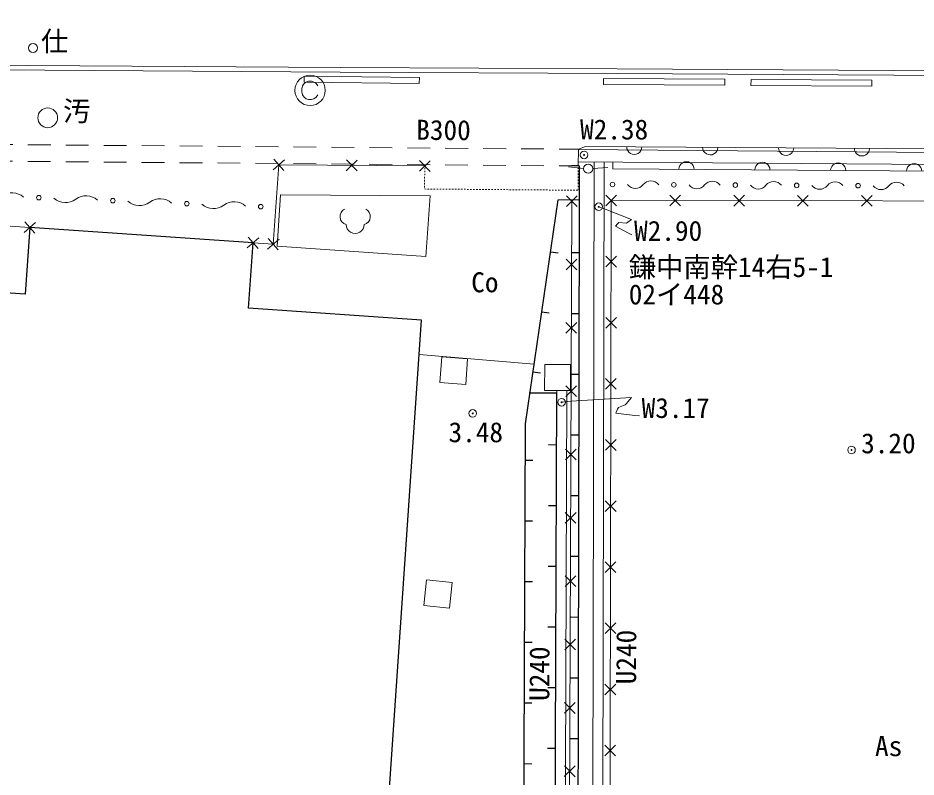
# Model space of a CAD drawing. Units: millimetres on the paper. Extents: x -630 to 607, y -589 to 603.
# Drawn here: x 166.2 to 225.4, y 180.5 to 230.5 of the extents above; entities that cross this region are included whole.
import ezdxf
from ezdxf.enums import TextEntityAlignment as Align

# ---------------------------------------------------------------- set-up
doc = ezdxf.new("R2010")
doc.units = ezdxf.units.MM
doc.linetypes.add('DASHED', pattern=[7.5, 6, -1.5])
doc.layers.add('0-0', color=7, linetype='Continuous')
for name, color, linetype, lineweight in [('0-8_S-BGD', 7, 'Continuous', 13), ('0-9_S-BGD-HTXT', 7, 'Continuous', 13), ('0-A_S-BGD-TXT', 7, 'Continuous', 13)]:
    doc.layers.add(name, color=color, linetype=linetype, lineweight=lineweight)
doc.styles.add('ＭＳ ゴシック', font='')
doc.styles.get('ＭＳ ゴシック').set_extended_font_data('MS Gothic')

# ---------------------------------------------------------------- blocks, each defined once
blk = doc.blocks.new('~1177')
at = {"layer": '0-8_S-BGD'}
blk.add_line((49702112, -156952558), (49698968, -156950428), dxfattribs=at)
blk = doc.blocks.new('~1164')
at = {"layer": '0-8_S-BGD'}
blk.add_line((49714498, -156960846), (49711194, -156958633), dxfattribs=at)
blk = doc.blocks.new('~1163')
at = {"layer": '0-8_S-BGD'}
blk.add_line((49714387, -156961012), (49711082, -156958799), dxfattribs=at)
blk = doc.blocks.new('~1162')
at = {"layer": '0-8_S-BGD'}
blk.add_line((49710481, -156958156), (49707157, -156955924), dxfattribs=at)
blk = doc.blocks.new('~1161')
at = {"layer": '0-8_S-BGD'}
blk.add_line((49710370, -156958322), (49707045, -156956090), dxfattribs=at)
blk = doc.blocks.new('~1156')
at = {"layer": '0-8_S-BGD'}
blk.add_line((49736807.9, -156979170), (49704950.3, -156957755.7), dxfattribs=at)
blk = doc.blocks.new('~1155')
at = {"layer": '0-8_S-BGD'}
blk.add_line((49737069.7, -156978863.4), (49705174, -156957423.5), dxfattribs=at)
blk = doc.blocks.new('~1011')
at = {"layer": '0-8_S-BGD'}
for p, q in [((49689195.5, -156946663.5), (49689719.7, -156947016.2)), ((49690134.6, -156947295.2), (49690756.9, -156947713.9)), ((49691171.8, -156947993), (49691794.1, -156948411.6)), ((49692208.9, -156948690.7), (49692831.2, -156949109.3)), ((49693246.1, -156949388.4), (49693868.4, -156949807)), ((49694283.2, -156950086.1), (49694905.5, -156950504.8)), ((49695320.4, -156950783.8), (49695942.7, -156951202.5)), ((49696357.5, -156951481.6), (49696979.8, -156951900.2)), ((49697394.7, -156952179.3), (49698017, -156952597.9)), ((49698431.8, -156952877), (49699054.1, -156953295.6)), ((49699469, -156953574.7), (49700091.3, -156953993.4)), ((49700506.1, -156954272.4), (49701128.4, -156954691.1)), ((49701543.3, -156954970.2), (49702165.6, -156955388.8)), ((49702580.4, -156955667.9), (49703202.7, -156956086.5)), ((49703617.6, -156956365.6), (49704239.9, -156956784.2)), ((49704654.8, -156957063.3), (49705179, -156957416))]:
    blk.add_line(p, q, dxfattribs=at)
blk = doc.blocks.new('~1010')
at = {"layer": '0-8_S-BGD'}
for p, q in [((49688888.9, -156947120.8), (49689412.8, -156947473.1)), ((49689827.6, -156947752.2), (49690449.9, -156948170.8)), ((49690864.8, -156948449.9), (49691487.1, -156948868.5)), ((49691902, -156949147.5), (49692524.3, -156949566.2)), ((49692939.2, -156949845.2), (49693561.5, -156950263.8)), ((49693976.4, -156950542.9), (49694598.7, -156950961.5)), ((49695013.5, -156951240.6), (49695635.9, -156951659.2)), ((49696050.7, -156951938.2), (49696673, -156952356.9)), ((49697087.9, -156952635.9), (49697710.2, -156953054.5)), ((49698125.1, -156953333.6), (49698747.4, -156953752.2)), ((49699162.3, -156954031.3), (49699784.6, -156954449.9)), ((49700199.5, -156954729), (49700821.8, -156955147.6)), ((49701236.6, -156955426.6), (49701858.9, -156955845.2)), ((49702273.8, -156956124.3), (49702896.1, -156956542.9)), ((49703311, -156956822), (49703933.3, -156957240.6)), ((49704348.2, -156957519.7), (49704872, -156957872))]:
    blk.add_line(p, q, dxfattribs=at)
blk = doc.blocks.new('~790')
at = {"layer": '0-8_S-BGD'}
blk.add_line((49736775.1, -156979413.1), (49705772, -156958576), dxfattribs=at)
for centre in [(49707786.6, -156959930), (49709861.6, -156961324.6), (49711936.5, -156962719.1), (49714011.4, -156964113.7)]:
    blk.add_arc(centre, 250, 326.09508, 146.09508, dxfattribs=at)
blk = doc.blocks.new('~789')
at = {"layer": '0-8_S-BGD'}
blk.add_line((49705430, -156957472), (49737162, -156978755.3), dxfattribs=at)
for centre in [(49706762.4, -156958365.6), (49708838.6, -156959758.2), (49710914.8, -156961150.8), (49712991.1, -156962543.4)]:
    blk.add_arc(centre, 250, 146.14949, 326.14949, dxfattribs=at)
blk = doc.blocks.new('~737')
at = {"layer": '0-8_S-BGD'}
for p, q in [((49685190.3, -156944538.7), (49684699.7, -156944635.3)), ((49684896.7, -156944341.7), (49684993.3, -156944832.3)), ((49687669.4, -156946639.9), (49687602.9, -156946144.4)), ((49687883.9, -156946358.9), (49687388.4, -156946425.4)), ((49686439.2, -156947668.3), (49686505.6, -156948163.9)), ((49686720.1, -156947882.9), (49686224.6, -156947949.3)), ((49688930.1, -156949570.6), (49688434.6, -156949637)), ((49688649.1, -156949356), (49688715.5, -156949851.6))]:
    blk.add_line(p, q, dxfattribs=at)
blk.add_lwpolyline([(49684945, -156944587), (49687636.2, -156946392.2), (49686472.4, -156947916.1), (49688682.3, -156949603.8)], dxfattribs=at)
blk = doc.blocks.new('~736')
at = {"layer": '0-8_S-BGD'}
for p, q in [((49696695.8, -156952648.9), (49696629.4, -156952153.3)), ((49696910.4, -156952367.9), (49696414.8, -156952434.3)), ((49698412.9, -156953791.6), (49698903.6, -156953695.5)), ((49698706.3, -156953988.9), (49698610.3, -156953498.2)), ((49694573.2, -156954324.8), (49694506.8, -156953829.2)), ((49694292.2, -156954110.2), (49694787.8, -156954043.8)), ((49695105.5, -156954731.3), (49695039.1, -156954235.7)), ((49694824.6, -156954516.7), (49695320.1, -156954450.3)), ((49700702, -156955331.3), (49700606, -156954840.7)), ((49700408.7, -156955134), (49700899.3, -156955038))]:
    blk.add_line(p, q, dxfattribs=at)
blk.add_lwpolyline([(49700654, -156955086), (49696662.6, -156952401.1), (49695072.3, -156954483.5), (49694540, -156954077)], dxfattribs=at)
blk = doc.blocks.new('111')
at = {"layer": '0-8_S-BGD'}
for p, q in [((49704978.9, -156958036.8), (49704589.4, -156957723.4)), ((49705226.1, -156958205.1), (49705660.7, -156958452.3))]:
    blk.add_line(p, q, dxfattribs=at)
blk.add_lwpolyline([(49699167.3, -156950938.7), (49699166.9, -156950848.5), (49699131.9, -156950765.5), (49699083.1, -156950703.3), (49698999.7, -156950648.1), (49698923.3, -156950627.7), (49698833.2, -156950628), (49698750.1, -156950663), (49698674.1, -156950732.7), (49698619, -156950816.1), (49698584.7, -156950913.3), (49698585.1, -156951003.5), (49698620.1, -156951086.5), (49698668.9, -156951148.7), (49698752.3, -156951203.9), (49698828.7, -156951224.3), (49698918.8, -156951224), (49699001.9, -156951189)], dxfattribs=at)
for centre, radius in [((49692032, -156944728.1), 150.1), ((49691165.5, -156946914.2), 325.2), ((49698876, -156950926), 500), ((49705095.8, -156958130.9), 150)]:
    blk.add_circle(centre, radius, dxfattribs=at)
at = {"layer": '0-A_S-BGD-TXT'}
for radius in [125, 15]:
    blk.add_circle((49705232, -156957676), radius, dxfattribs=at)
at = {"layer": '0-0'}
for name in ['~737', '~1011', '~1010', '~1177', '~736', '~1161', '~1162', '~1155', '~789', '~1156', '~790', '~1164', '~1163']:
    blk.add_blockref(name, (0, 0), dxfattribs=at)
blk = doc.blocks.new('~430')
at = {"layer": '0-8_S-BGD'}
for p, q in [((49712736, -156954614), (49712647.9, -156954735.4)), ((49715272.4, -156956640.2), (49712647.9, -156954735.4)), ((49712736, -156954614), (49715557.1, -156956661.5)), ((49716606.3, -156957793.7), (49715958.9, -156957323.8))]:
    blk.add_line(p, q, dxfattribs=at)
blk.add_lwpolyline([(49716606.3, -156957793.7), (49715539.9, -156957390.4), (49714825.8, -156956501.5), (49715473.3, -156956971.4)], dxfattribs=at)
for centre, radius, end in [((49714978.7, -156957044.9), 500, 54.02823), ((49714969.7, -156957470.9), 1000, 54.02822)]:
    blk.add_arc(centre, radius, 8.45522, end, dxfattribs=at)
blk = doc.blocks.new('CenterLine~423')
at = {"layer": '0-8_S-BGD'}
for points in [[(49737989.7, -156976188.7), (49707703.7, -156955915.1), (49700123.6, -156950846.3), (49675863.7, -156934586.7), (49667480.5, -156928968), (49662783.6, -156925822.1)], [(49667397, -156929092.6), (49675780.3, -156934711.3), (49700040.1, -156950970.9), (49707620.2, -156956039.8), (49737906.3, -156976313.3), (49737989.7, -156976188.7)]]:
    blk.add_lwpolyline(points, dxfattribs=at)
blk = doc.blocks.new('~416')
at = {"layer": '0-8_S-BGD'}
blk.add_lwpolyline([(49700582.5, -156963899.4), (49701053.7, -156963192), (49700346.2, -156962720.8), (49699875.1, -156963428.3)], close=True, dxfattribs=at)
blk = doc.blocks.new('~411')
at = {"layer": '0-8_S-BGD'}
for centre in [(49687492.3, -156947522.6), (49689471.3, -156948948.1), (49691450.3, -156950373.6), (49693429.3, -156951799.2), (49695408.4, -156953224.7)]:
    blk.add_circle(centre, 75, dxfattribs=at)
for centre, start, end in [((49688455.9, -156947655.7), 195.91253, 272.55482), ((49688507.7, -156948814.9), 15.91253, 92.55482), ((49690435, -156949081.3), 195.91253, 272.55482), ((49690486.7, -156950240.5), 15.91253, 92.55482), ((49692414, -156950506.8), 195.91253, 272.55482), ((49692465.7, -156951666), 15.91253, 92.55482), ((49694393, -156951932.4), 195.91253, 272.55482), ((49694444.7, -156953091.6), 15.91253, 92.55482)]:
    blk.add_arc(centre, 580.2, start, end, dxfattribs=at)
blk = doc.blocks.new('~403')
at = {"layer": '0-8_S-BGD'}
blk.add_lwpolyline([(49693304, -156967689), (49693846.2, -156967034.4), (49693191.7, -156966492.2), (49692649.4, -156967146.8)], close=True, dxfattribs=at)
blk = doc.blocks.new('~402')
at = {"layer": '0-8_S-BGD'}
blk.add_lwpolyline([(49697814.4, -156961832.3), (49698333.5, -156961159.2), (49697660.4, -156960640.1), (49697141.3, -156961313.2)], close=True, dxfattribs=at)
blk = doc.blocks.new('~392')
at = {"layer": '0-8_S-BGD'}
for centre in [(49705478.3, -156959003.6), (49707160.3, -156960127.2), (49708842.3, -156961250.8), (49710524.3, -156962374.4), (49712206.3, -156963498.1)]:
    blk.add_circle(centre, 75, dxfattribs=at)
for centre, start, end in [((49706217.3, -156959257.8), 184.15038, 288.36052), ((49706421.4, -156959872.9), 4.15038, 108.36052), ((49707899.2, -156960381.5), 184.15038, 288.36052), ((49708103.4, -156960996.5), 4.15038, 108.36052), ((49709581.2, -156961505.1), 184.15038, 288.36052), ((49709785.3, -156962120.2), 4.15038, 108.36052), ((49711263.2, -156962628.7), 184.15038, 288.36052), ((49711467.3, -156963243.8), 4.15038, 108.36052), ((49712945.2, -156963752.4), 184.15038, 288.36052), ((49713149.3, -156964367.4), 4.15038, 108.36052)]:
    blk.add_arc(centre, 324, start, end, dxfattribs=at)
blk = doc.blocks.new('平面図')
at = {"layer": '0-8_S-BGD'}
for p, q in [((49701999.8, -156952723.6), (49702112, -156952558)), ((49696171.5, -156953256.7), (49695137, -156954611.4)), ((49696171.5, -156953256.7), (49700257.1, -156956004.9)), ((49695137, -156954611.4), (49699043.3, -156957594.4)), ((49700257.1, -156956004.9), (49699043.3, -156957594.4)), ((49707045, -156956090), (49707157, -156955924)), ((49705179, -156957416), (49704872, -156957872)), ((49705430, -156957472), (49705179, -156957416)), ((49710370, -156958322), (49710481, -156958156)), ((49705772, -156958576), (49705896, -156958391.4)), ((49711082, -156958799), (49711194, -156958633)), ((49714387, -156961012), (49714498, -156960846))]:
    blk.add_line(p, q, dxfattribs=at)
blk.add_lwpolyline([(49701999.8, -156952723.6), (49698855.8, -156950593.6), (49698968, -156950428)], dxfattribs=at)
at = {"layer": '0-8_S-BGD', "linetype": 'DASHED'}
blk.add_lwpolyline([(49700677.8, -156955050.7), (49700231.2, -156955714.5), (49704425.5, -156958535.8), (49704872, -156957872)], dxfattribs=at)
at = {"layer": '0-8_S-BGD'}
for centre, radius, start, end in [((49697631.8, -156955081.8), 268, 82.63035, 221.87748), ((49698019.1, -156955337.7), 268, 251.20917, 30.4563), ((49697682.5, -156955426.1), 300, 146.54333, 326.54333)]:
    blk.add_arc(centre, radius, start, end, dxfattribs=at)
at = {"layer": '0-0'}
for name in ['CenterLine~423', '~411', '~430', '~392', '~402', '~416', '~403']:
    blk.add_blockref(name, (0, 0), dxfattribs=at)
at = {"layer": '0-8_S-BGD', "style": 'ＭＳ ゴシック'}
for s, rotation, p in [('仕', 326.543, (49692079.7, -156945129.7)), ('汚', 326.543, (49691421.5, -156947449.1)), ('B300', 326.07, (49700783.9, -156954374.2)), ('Co', 326.543, (49699529.7, -156959566.2)), ('鎌中南幹14右5-1', 326.543, (49704134.5, -156962008.6)), ('02イ448', 326.543, (49703638.3, -156962759.5)), ('U240', 56.337, (49694528.6, -156972156.4)), ('U240', 56.337, (49697215.7, -156973275.3)), ('As', 326.543, (49702205.4, -156979643.5))]:
    blk.add_text(s, height=659.8, rotation=rotation, dxfattribs=at).set_placement(p, align=Align.BOTTOM_LEFT)
blk = doc.blocks.new('~290')
at = {"layer": '0-8_S-BGD'}
blk.add_line((49700058.1, -156962521.2), (49697078.1, -156960167.8), dxfattribs=at)
blk = doc.blocks.new('~286')
at = {"layer": '0-8_S-BGD'}
blk.add_lwpolyline([(49705309, -157005679), (49682605, -156990082), (49700208, -156963650)], dxfattribs=at)
blk = doc.blocks.new('~285')
at = {"layer": '0-8_S-BGD'}
blk.add_lwpolyline([(49705496, -157005407), (49683060, -156989994), (49700482.9, -156963833.1)], dxfattribs=at)
blk = doc.blocks.new('~257')
at = {"layer": '0-8_S-BGD', "lineweight": 25}
blk.add_lwpolyline([(49682950, -156948001), (49661674.7, -156975861), (49676467.4, -156987157.5), (49697768.7, -156959263.4), (49693227.6, -156955795.6), (49694540, -156954077), (49688682.3, -156949603.8), (49687343.9, -156951356.4)], close=True, dxfattribs=at)
blk = doc.blocks.new('~239')
at = {"layer": '0-8_S-BGD'}
for p, q in [((49703810.3, -156958772.9), (49704300.5, -156958674.6)), ((49704006.3, -156958478.6), (49704104.5, -156958968.9)), ((49702849.9, -156960214.9), (49702948.2, -156960705.2)), ((49702653.9, -156960509.2), (49703144.2, -156960410.9)), ((49701693.5, -156961951.2), (49701791.8, -156962441.5)), ((49701497.6, -156962245.5), (49701987.8, -156962147.2)), ((49700537.2, -156963687.5), (49700635.5, -156964177.7)), ((49700341.2, -156963981.8), (49700831.5, -156963883.5)), ((49699380.8, -156965423.8), (49699479.1, -156965914)), ((49699184.9, -156965718.1), (49699675.1, -156965619.8)), ((49698224.5, -156967160.1), (49698322.8, -156967650.3)), ((49698028.5, -156967454.4), (49698518.7, -156967356.1)), ((49696872.1, -156969190.6), (49697362.4, -156969092.4)), ((49697068.1, -156968896.4), (49697166.4, -156969386.6)), ((49695715.8, -156970926.9), (49696206, -156970828.6)), ((49695911.8, -156970632.7), (49696010.1, -156971122.9)), ((49694559.4, -156972663.2), (49695049.7, -156972564.9)), ((49694755.4, -156972369), (49694853.7, -156972859.2)), ((49693599.1, -156974105.3), (49693697.3, -156974595.5)), ((49693403.1, -156974399.5), (49693893.3, -156974301.2))]:
    blk.add_line(p, q, dxfattribs=at)
blk.add_lwpolyline([(49705529, -157005314), (49683241, -156989977), (49704055.4, -156958723.8)], dxfattribs=at)
blk = doc.blocks.new('~233')
at = {"layer": '0-8_S-BGD', "lineweight": 25}
for p, q in [((49704895, -156957887.1), (49704686.1, -156957749.8)), ((49703315.3, -156960277.8), (49703107, -156960139.6)), ((49702209.3, -156961944.2), (49702001, -156961805.9)), ((49701103.4, -156963610.6), (49700895.1, -156963472.3)), ((49699997.4, -156965276.9), (49699789.1, -156965138.7)), ((49698891.4, -156966943.3), (49698683.1, -156966805.1)), ((49697785.4, -156968609.7), (49697577.1, -156968471.4)), ((49696679.4, -156970276.1), (49696471.1, -156970137.8)), ((49695573.5, -156971942.4), (49695365.2, -156971804.2)), ((49694467.5, -156973608.8), (49694259.2, -156973470.6))]:
    blk.add_line(p, q, dxfattribs=at)
blk.add_lwpolyline([(49704895, -156957887.1), (49704178, -156958978), (49683651, -156989906), (49713221, -157010242), (49708822, -157016014)], dxfattribs=at)
blk = doc.blocks.new('~228')
at = {"layer": '0-8_S-BGD', "lineweight": 25}
for p, q in [((49702556.9, -156959725.9), (49702743.3, -156959892.5)), ((49701224, -156961217), (49701410.4, -156961383.6)), ((49699891.1, -156962708.1), (49700077.5, -156962874.7)), ((49698077.3, -156964989.9), (49698285.4, -156965128.5)), ((49699201.3, -156965140), (49698993.2, -156965001.4)), ((49696968.7, -156966654.5), (49697176.7, -156966793.1)), ((49698092.7, -156966804.6), (49697884.6, -156966666)), ((49695860, -156968319.1), (49696068.1, -156968457.7)), ((49696984.1, -156968469.3), (49696776, -156968330.7)), ((49694751.3, -156969983.7), (49694959.4, -156970122.3)), ((49695875.5, -156970133.9), (49695667.4, -156969995.3)), ((49693642.7, -156971648.3), (49693850.7, -156971786.9)), ((49694766.9, -156971798.5), (49694558.8, -156971659.9)), ((49692534, -156973312.9), (49692742.1, -156973451.5)), ((49693658.3, -156973463.2), (49693450.2, -156973324.6)), ((49691425.3, -156974977.5), (49691633.4, -156975116.1)), ((49692549.7, -156975127.8), (49692341.6, -156974989.2)), ((49690316.7, -156976642.1), (49690524.7, -156976780.6)), ((49691441.1, -156976792.4), (49691233, -156976653.8))]:
    blk.add_line(p, q, dxfattribs=at)
blk.add_lwpolyline([(49699408.5, -156963214.4), (49700153.3, -156963710.4), (49690489, -156978222), (49689656, -156977634), (49698738, -156963998), (49703710, -156958436), (49704285.6, -156958814.3)], dxfattribs=at)
blk = doc.blocks.new('222')
at = {"layer": '0-A_S-BGD-TXT'}
for centre, radius in [((49697482, -156962756), 125), ((49697482, -156962756), 15), ((49700125, -156964062), 125), ((49700125, -156964062), 15)]:
    blk.add_circle(centre, radius, dxfattribs=at)
at = {"layer": '0-0'}
for name in ['~257', '~233', '~228', '~239', '~290', '~286', '~285']:
    blk.add_blockref(name, (0, 0), dxfattribs=at)
blk = doc.blocks.new('~207')
at = {"layer": '0-8_S-BGD'}
blk.add_line((49705382.2, -156958046), (49684056.9, -156990185.2), dxfattribs=at)
blk = doc.blocks.new('~206')
at = {"layer": '0-8_S-BGD'}
blk.add_line((49705655.9, -156958230), (49684329.2, -156990372.4), dxfattribs=at)
blk = doc.blocks.new('~42')
at = {"layer": '0-8_S-BGD'}
for p, q in [((49705104.3, -156959178), (49705203.7, -156959668)), ((49705399, -156959373.3), (49704909, -156959472.7)), ((49706858.6, -156960340.4), (49706958, -156960830.4)), ((49707153.3, -156960535.7), (49706663.3, -156960635.1)), ((49703796.1, -156961149.3), (49704286.2, -156961050.2)), ((49703991.6, -156960854.7), (49704090.7, -156961344.8)), ((49708907.6, -156961698.1), (49708417.6, -156961797.5)), ((49708612.9, -156961502.8), (49708712.3, -156961992.8)), ((49702878.8, -156962531.5), (49702977.9, -156963021.6)), ((49702683.3, -156962826.1), (49703173.4, -156962727)), ((49710661.9, -156962860.5), (49710171.9, -156962960)), ((49710367.2, -156962665.2), (49710466.6, -156963155.2)), ((49712416.2, -156964022.9), (49711926.2, -156964122.4)), ((49712121.5, -156963827.6), (49712220.9, -156964317.7)), ((49701766, -156964208.3), (49701865, -156964698.4)), ((49701570.5, -156964502.9), (49702060.5, -156964403.8)), ((49700457.6, -156966179.6), (49700947.7, -156966080.6)), ((49700653.1, -156965885.1), (49700752.2, -156966375.2)), ((49699540.3, -156967561.8), (49699639.4, -156968051.9)), ((49699344.8, -156967856.4), (49699834.9, -156967757.4)), ((49698427.5, -156969238.6), (49698526.5, -156969728.7)), ((49698232, -156969533.2), (49698722, -156969434.1)), ((49697119.1, -156971210), (49697609.2, -156971110.9)), ((49697314.6, -156970915.4), (49697413.7, -156971405.5)), ((49696201.8, -156972592.2), (49696300.9, -156973082.3)), ((49696006.3, -156972886.8), (49696496.4, -156972787.7)), ((49695089, -156974269), (49695188, -156974759)), ((49694893.5, -156974563.5), (49695383.5, -156974464.5))]:
    blk.add_line(p, q, dxfattribs=at)
blk.add_lwpolyline([(49718871, -157000814), (49712981, -157008702), (49685123, -156989605), (49705154, -156959423), (49734977, -156979184), (49720727, -156998360)], dxfattribs=at)
blk = doc.blocks.new('333')
at = {"layer": '0-A_S-BGD-TXT'}
for centre, radius in [((49704695, -156959367), 125), ((49704695, -156959367), 15), ((49707227, -156970640), 125), ((49707227, -156970640), 15)]:
    blk.add_circle(centre, radius, dxfattribs=at)
at = {"layer": '0-0'}
for name in ['~207', '~206', '~42']:
    blk.add_blockref(name, (0, 0), dxfattribs=at)
blk = doc.blocks.new('標高')
at = {"layer": '0-9_S-BGD-HTXT'}
for points in [[(49704695, -156959367), (49704797.3, -156959504.5), (49705367.4, -156960310.8), (49705211.3, -156960318), (49705162.8, -156960320.2), (49704964.7, -156960161), (49704905.4, -156960178.3), (49704801.5, -156960208.6), (49705035.9, -156960635.3), (49705091.6, -156960737)], [(49700125, -156964062), (49700394.5, -156964202.7), (49702132.4, -156965203.3), (49701867.6, -156965277.9), (49701826.9, -156965289.4), (49701595.9, -156965236.3), (49701541.7, -156965267.9), (49701416.5, -156965341), (49701896.2, -156965753.3), (49702013.9, -156965853.2)]]:
    blk.add_lwpolyline(points, dxfattribs=at)
at = {"layer": '0-9_S-BGD-HTXT', "style": 'ＭＳ ゴシック'}
for s, p in [('W2.38', (49705296.1, -156957343.5)), ('W2.90', (49704939.1, -156961109.6)), ('3.48', (49696183.4, -156963273.3)), ('W3.17', (49701930.5, -156966114.2)), ('3.20', (49707322.6, -156971071.2))]:
    blk.add_text(s, height=659.8, rotation=326.543, dxfattribs=at).set_placement(p, align=Align.BOTTOM_LEFT)

msp = doc.modelspace()

# ---------------------------------------------------------------- block references
at = {"layer": '0-0', "xscale": 0.002, "yscale": 0.002, "rotation": 33.45667}
for name in ['平面図', '111', '標高', '222', '333']:
    msp.add_blockref(name, (-255798.432, 207316.394), dxfattribs=at)

doc.saveas('drawing.dxf')
